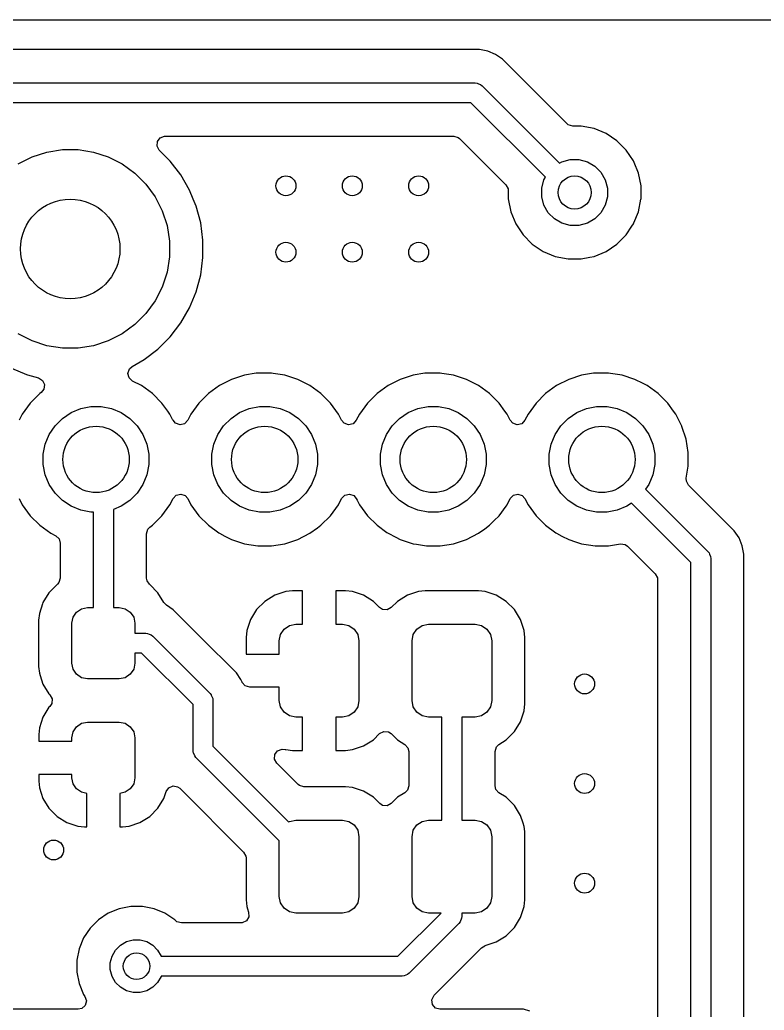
# Model space of a CAD drawing. Extents: x 103 to 241, y -131 to -73.
# Drawn here: x 217.99 to 229.21, y -87.91 to -73 of the extents above; entities that cross this region are included whole.
import ezdxf

# ---------------------------------------------------------------- set-up
doc = ezdxf.new("R2010")
doc.units = 0
doc.layers.add('BLACK', color=7, linetype='CONTINUOUS')

msp = doc.modelspace()

# ---------------------------------------------------------------- linework, layer by layer
at = {"layer": 'BLACK', "linetype": 'CONTINUOUS'}
for p, q in [((107.1245, -73.0005), (241.1255, -73.0005)), ((224.914069, -73.4495), (215.935931, -73.4495)), ((224.914071, -73.4495), (224.914069, -73.4495)), ((225.039738, -73.474497), (224.914071, -73.4495)), ((225.039744, -73.474499), (225.039738, -73.474497)), ((225.158127, -73.523535), (225.039744, -73.474499)), ((225.264669, -73.594723), (225.158127, -73.523535)), ((225.264673, -73.594726), (225.264669, -73.594723)), ((225.264674, -73.594727), (225.264673, -73.594726)), ((226.233127, -74.563181), (225.264674, -73.594727)), ((216, -73.95), (224.85, -73.95)), ((224.85, -73.95), (224.879264, -73.952882)), ((224.879264, -73.952882), (224.901661, -73.962159)), ((224.901661, -73.962159), (224.933335, -73.975279)), ((224.933335, -73.975279), (224.956066, -73.993934)), ((224.956066, -73.993934), (226.121592, -75.15946)), ((224.787868, -74.25), (216.062132, -74.25)), ((225.90946, -75.371592), (224.787868, -74.25)), ((226.253769, -74.579815), (226.233127, -74.563181)), ((226.320808, -74.5995), (226.253769, -74.579815)), ((226.448541, -74.5995), (226.320808, -74.5995)), ((226.448543, -74.5995), (226.448541, -74.5995)), ((226.641829, -74.637947), (226.448543, -74.5995)), ((226.641839, -74.63795), (226.641829, -74.637947)), ((226.823907, -74.713364), (226.641839, -74.63795)), ((220.05783, -74.900858), (220.062814, -74.831166)), ((220.062814, -74.831166), (220.104686, -74.775233)), ((220.104686, -74.775233), (220.17015, -74.750816)), ((220.17015, -74.750816), (220.178996, -74.7505)), ((220.178996, -74.7505), (224.529192, -74.7505)), ((224.529192, -74.7505), (224.596231, -74.770185)), ((224.596231, -74.770185), (224.616873, -74.786819)), ((224.616873, -74.786819), (225.313181, -75.483127)), ((226.82392, -74.713371), (226.823907, -74.713364)), ((226.987781, -74.82286), (226.82392, -74.713371)), ((226.987785, -74.822863), (226.987781, -74.82286)), ((227.127136, -74.962214), (226.987785, -74.822863)), ((218.175975, -75.064181), (218.399832, -74.991445)), ((218.399832, -74.991445), (218.632311, -74.954624)), ((218.632311, -74.954624), (218.867689, -74.954624)), ((218.867689, -74.954624), (219.100168, -74.991445)), ((219.100168, -74.991445), (219.324025, -75.064181)), ((220.091315, -74.962181), (220.05783, -74.900858)), ((220.257274, -75.12814), (220.091315, -74.962181)), ((227.127139, -74.962218), (227.127136, -74.962214)), ((227.236628, -75.126079), (227.127139, -74.962218)), ((217.966252, -75.17104), (218.175975, -75.064181)), ((219.324025, -75.064181), (219.533748, -75.17104)), ((220.257281, -75.128148), (220.257274, -75.12814)), ((220.416924, -75.336196), (220.257281, -75.128148)), ((226.121592, -75.15946), (226.158658, -75.13806)), ((226.158658, -75.13806), (226.284737, -75.104278)), ((226.284737, -75.104278), (226.415263, -75.104278)), ((226.415263, -75.104278), (226.541342, -75.13806)), ((226.541342, -75.13806), (226.654381, -75.203323)), ((227.236635, -75.126092), (227.236628, -75.126079)), ((227.245934, -75.148543), (227.236635, -75.126092)), ((227.312051, -75.308165), (227.245934, -75.148543)), ((219.533748, -75.17104), (219.724172, -75.309391)), ((226.654381, -75.203323), (226.746677, -75.295619)), ((226.746677, -75.295619), (226.81194, -75.408658)), ((219.724172, -75.309391), (219.890609, -75.475828)), ((220.548041, -75.563299), (220.416924, -75.336196)), ((225.854278, -75.534737), (225.88806, -75.408658)), ((225.88806, -75.408658), (225.90946, -75.371592)), ((226.81194, -75.408658), (226.845722, -75.534737)), ((227.312051, -75.308169), (227.312051, -75.308165)), ((227.312052, -75.30817), (227.312051, -75.308169)), ((227.3505, -75.501456), (227.312052, -75.30817)), ((219.890609, -75.475828), (220.02896, -75.666252)), ((220.548046, -75.563309), (220.548041, -75.563299)), ((220.604458, -75.6995), (220.548046, -75.563309)), ((225.313181, -75.483127), (225.346666, -75.54445)), ((225.346666, -75.54445), (225.3495, -75.570808)), ((225.3495, -75.570808), (225.3495, -75.698541)), ((225.854278, -75.665263), (225.854278, -75.534737)), ((226.845722, -75.534737), (226.845722, -75.665263)), ((227.3505, -75.698543), (227.3505, -75.501456)), ((220.02896, -75.666252), (220.135819, -75.875975)), ((220.648398, -75.805581), (220.604458, -75.6995)), ((225.3495, -75.698543), (225.349499, -75.698543)), ((225.349499, -75.698543), (225.387947, -75.891829)), ((225.3495, -75.698541), (225.3495, -75.698543)), ((225.88806, -75.791342), (225.854278, -75.665263)), ((226.845722, -75.665263), (226.81194, -75.791342)), ((227.312051, -75.891835), (227.349547, -75.703334)), ((227.349547, -75.703334), (227.3505, -75.698543)), ((220.135819, -75.875975), (220.208555, -76.099832)), ((220.71627, -76.058884), (220.648398, -75.805581)), ((225.387947, -75.891829), (225.38795, -75.891839)), ((225.38795, -75.891839), (225.463364, -76.073907)), ((225.953323, -75.904381), (225.88806, -75.791342)), ((226.81194, -75.791342), (226.746677, -75.904381)), ((227.242959, -76.058642), (227.312049, -75.891839)), ((227.312049, -75.891839), (227.312051, -75.891835)), ((226.045619, -75.996677), (225.953323, -75.904381)), ((226.158658, -76.06194), (226.045619, -75.996677)), ((226.654381, -75.996677), (226.541342, -76.06194)), ((226.746677, -75.904381), (226.654381, -75.996677)), ((220.208555, -76.099832), (220.245376, -76.332311)), ((220.7505, -76.31888), (220.71627, -76.058884)), ((225.463364, -76.073907), (225.463371, -76.07392)), ((225.463371, -76.07392), (225.57286, -76.237781)), ((226.284737, -76.095722), (226.158658, -76.06194)), ((226.415263, -76.095722), (226.284737, -76.095722)), ((226.541342, -76.06194), (226.415263, -76.095722)), ((227.127139, -76.237782), (227.212809, -76.109568)), ((227.212809, -76.109568), (227.236632, -76.073914)), ((227.236632, -76.073914), (227.236636, -76.073905)), ((227.236636, -76.073905), (227.242959, -76.058642)), ((220.245376, -76.332311), (220.245376, -76.567689)), ((220.7505, -76.58112), (220.7505, -76.31888)), ((225.57286, -76.237781), (225.572863, -76.237785)), ((225.572863, -76.237785), (225.712214, -76.377136)), ((226.987782, -76.377139), (227.127139, -76.237782)), ((225.712214, -76.377136), (225.712218, -76.377139)), ((225.712218, -76.377139), (225.876079, -76.486628)), ((225.876079, -76.486628), (225.876092, -76.486635)), ((225.876092, -76.486635), (226.05816, -76.562049)), ((226.641835, -76.562051), (226.823914, -76.486632)), ((226.823914, -76.486632), (226.987782, -76.377139)), ((220.245376, -76.567689), (220.208555, -76.800168)), ((220.71627, -76.841116), (220.7505, -76.58112)), ((226.05816, -76.562049), (226.058165, -76.562051)), ((226.058165, -76.562051), (226.058169, -76.562051)), ((226.058169, -76.562051), (226.05817, -76.562052)), ((226.05817, -76.562052), (226.251456, -76.6005)), ((226.251456, -76.6005), (226.251459, -76.6005)), ((226.251459, -76.6005), (226.448543, -76.6005)), ((226.448543, -76.6005), (226.578582, -76.574632)), ((226.578582, -76.574632), (226.641835, -76.562051)), ((220.208555, -76.800168), (220.135819, -77.024025)), ((220.648398, -77.094419), (220.71627, -76.841116)), ((220.135819, -77.024025), (220.02896, -77.233748)), ((220.548043, -77.336697), (220.648398, -77.094419)), ((220.02896, -77.233748), (219.890609, -77.424172)), ((220.416924, -77.563803), (220.548043, -77.336697)), ((219.890609, -77.424172), (219.724172, -77.590609)), ((219.724172, -77.590609), (219.533748, -77.72896)), ((220.257282, -77.771851), (220.416924, -77.563803)), ((218.175975, -77.835819), (217.966252, -77.72896)), ((218.399832, -77.908555), (218.175975, -77.835819)), ((219.324025, -77.835819), (219.100168, -77.908555)), ((219.533748, -77.72896), (219.324025, -77.835819)), ((220.07186, -77.957274), (220.257274, -77.77186)), ((220.257274, -77.77186), (220.257277, -77.771855)), ((220.257277, -77.771855), (220.257282, -77.771851)), ((218.632311, -77.945376), (218.399832, -77.908555)), ((218.867689, -77.945376), (218.632311, -77.945376)), ((219.100168, -77.908555), (218.867689, -77.945376)), ((219.863803, -78.116924), (220.071851, -77.957282)), ((220.071851, -77.957282), (220.071855, -77.957277)), ((220.071855, -77.957277), (220.07186, -77.957274)), ((219.682253, -78.22174), (219.863803, -78.116924)), ((217.863309, -78.248046), (218.093493, -78.343391)), ((219.62037, -78.323815), (219.642908, -78.25768)), ((219.642908, -78.25768), (219.682253, -78.22174)), ((218.093493, -78.343391), (218.105581, -78.348398)), ((218.105581, -78.348398), (218.272419, -78.393101)), ((218.272419, -78.393101), (218.332077, -78.429465)), ((218.332077, -78.429465), (218.362606, -78.492311)), ((219.637165, -78.391636), (219.62037, -78.323815)), ((219.687961, -78.43961), (219.637165, -78.391636)), ((221.180778, -78.414782), (220.998388, -78.507716)), ((221.375467, -78.351523), (221.180778, -78.414782)), ((221.553331, -78.323352), (221.375467, -78.351523)), ((221.57765, -78.319501), (221.553331, -78.323352)), ((221.782354, -78.319501), (221.57765, -78.319501)), ((221.809591, -78.323815), (221.782354, -78.319501)), ((221.984536, -78.351523), (221.809591, -78.323815)), ((222.179225, -78.414782), (221.984536, -78.351523)), ((222.300646, -78.47665), (222.179225, -78.414782)), ((223.720774, -78.414778), (223.538384, -78.507712)), ((223.915463, -78.351519), (223.720774, -78.414778)), ((224.093327, -78.323348), (223.915463, -78.351519)), ((224.117646, -78.319497), (224.093327, -78.323348)), ((224.32235, -78.319497), (224.117646, -78.319497)), ((224.349612, -78.323815), (224.32235, -78.319497)), ((224.524532, -78.351519), (224.349612, -78.323815)), ((224.719221, -78.414778), (224.524532, -78.351519)), ((224.840649, -78.47665), (224.719221, -78.414778)), ((226.260772, -78.414782), (226.078382, -78.507716)), ((226.455461, -78.351523), (226.260772, -78.414782)), ((226.633325, -78.323352), (226.455461, -78.351523)), ((226.657644, -78.319501), (226.633325, -78.323352)), ((226.862348, -78.319501), (226.657644, -78.319501)), ((226.889585, -78.323815), (226.862348, -78.319501)), ((227.06453, -78.351523), (226.889585, -78.323815)), ((227.259219, -78.414782), (227.06453, -78.351523)), ((227.38064, -78.47665), (227.259219, -78.414782)), ((218.354312, -78.561687), (218.313212, -78.61319)), ((218.362606, -78.492311), (218.354312, -78.561687)), ((219.821613, -78.50771), (219.687961, -78.43961)), ((219.821615, -78.507711), (219.821613, -78.50771)), ((219.987218, -78.628027), (219.821615, -78.507711)), ((220.998388, -78.507716), (220.832788, -78.628029)), ((222.361612, -78.507714), (222.300646, -78.47665)), ((222.361614, -78.507715), (222.361612, -78.507714)), ((222.361615, -78.507716), (222.361614, -78.507715)), ((222.527215, -78.628029), (222.361615, -78.507716)), ((223.538384, -78.507712), (223.372784, -78.628025)), ((224.901608, -78.50771), (224.840649, -78.47665)), ((224.90161, -78.507711), (224.901608, -78.50771)), ((224.901611, -78.507712), (224.90161, -78.507711)), ((225.067211, -78.628025), (224.901611, -78.507712)), ((226.078382, -78.507716), (225.912782, -78.628029)), ((227.441606, -78.507714), (227.38064, -78.47665)), ((227.441608, -78.507715), (227.441606, -78.507714)), ((227.441609, -78.507716), (227.441608, -78.507715)), ((227.607209, -78.628029), (227.441609, -78.507716)), ((218.292787, -78.628031), (218.148033, -78.772785)), ((218.292794, -78.628025), (218.292787, -78.628031)), ((218.313212, -78.61319), (218.292794, -78.628025)), ((220.131976, -78.772785), (219.987218, -78.628027)), ((220.832788, -78.628029), (220.68803, -78.772787)), ((222.671973, -78.772787), (222.527215, -78.628029)), ((223.372784, -78.628025), (223.228026, -78.772783)), ((225.211969, -78.772783), (225.067211, -78.628025)), ((225.912782, -78.628029), (225.768024, -78.772787)), ((227.751967, -78.772787), (227.607209, -78.628029)), ((218.148033, -78.772785), (218.027718, -78.938387)), ((218.762888, -78.914462), (218.907777, -78.854447)), ((218.907777, -78.854447), (219.061591, -78.823851)), ((219.061591, -78.823851), (219.218419, -78.823851)), ((219.218419, -78.823851), (219.372233, -78.854447)), ((219.372233, -78.854447), (219.517122, -78.914462)), ((220.219555, -78.89333), (220.131976, -78.772785)), ((220.68803, -78.772787), (220.567717, -78.938387)), ((221.302885, -78.914464), (221.447774, -78.854449)), ((221.447774, -78.854449), (221.601588, -78.823853)), ((221.601588, -78.823853), (221.758416, -78.823853)), ((221.758416, -78.823853), (221.91223, -78.854449)), ((221.91223, -78.854449), (222.057119, -78.914464)), ((222.792288, -78.938389), (222.671973, -78.772787)), ((223.228026, -78.772783), (223.107711, -78.938385)), ((223.842881, -78.91446), (223.98777, -78.854445)), ((223.98777, -78.854445), (224.141584, -78.823849)), ((224.141584, -78.823849), (224.298412, -78.823849)), ((224.298412, -78.823849), (224.452226, -78.854445)), ((224.452226, -78.854445), (224.597115, -78.91446)), ((225.299556, -78.893339), (225.211969, -78.772783)), ((225.768024, -78.772787), (225.647711, -78.938387)), ((226.382879, -78.914464), (226.527768, -78.854449)), ((226.527768, -78.854449), (226.681582, -78.823853)), ((226.681582, -78.823853), (226.83841, -78.823853)), ((226.83841, -78.823853), (226.992224, -78.854449)), ((226.992224, -78.854449), (227.137113, -78.914464)), ((227.839551, -78.893339), (227.751967, -78.772787)), ((218.027718, -78.938387), (217.980486, -79.031083)), ((218.521597, -79.112484), (218.63249, -79.001591)), ((218.63249, -79.001591), (218.762888, -78.914462)), ((219.517122, -78.914462), (219.64752, -79.001591)), ((219.64752, -79.001591), (219.758413, -79.112484)), ((220.252292, -78.938389), (220.219555, -78.89333)), ((220.292569, -79.017437), (220.252292, -78.938389)), ((220.299519, -79.031077), (220.292569, -79.017437)), ((220.338558, -79.07613), (220.299519, -79.031077)), ((220.520489, -79.031077), (220.472514, -79.081873)), ((220.567717, -78.938387), (220.520489, -79.031077)), ((221.061594, -79.112486), (221.172487, -79.001593)), ((221.172487, -79.001593), (221.302885, -78.914464)), ((222.057119, -78.914464), (222.187517, -79.001593)), ((222.187517, -79.001593), (222.29841, -79.112486)), ((222.839513, -79.031074), (222.792288, -78.938389)), ((222.878552, -79.076128), (222.839513, -79.031074)), ((223.060482, -79.031076), (223.012507, -79.081871)), ((223.107711, -78.938385), (223.060482, -79.031076)), ((223.60159, -79.112482), (223.712483, -79.001589)), ((223.712483, -79.001589), (223.842881, -78.91446)), ((224.597115, -78.91446), (224.727513, -79.001589)), ((224.727513, -79.001589), (224.838406, -79.112482)), ((225.332285, -78.938387), (225.299556, -78.893339)), ((225.372563, -79.017437), (225.332285, -78.938387)), ((225.379513, -79.031077), (225.372563, -79.017437)), ((225.418552, -79.07613), (225.379513, -79.031077)), ((225.600483, -79.031077), (225.552508, -79.081873)), ((225.647711, -78.938387), (225.600483, -79.031077)), ((226.141588, -79.112486), (226.252481, -79.001593)), ((226.252481, -79.001593), (226.382879, -78.914464)), ((227.137113, -78.914464), (227.267511, -79.001593)), ((227.267511, -79.001593), (227.378404, -79.112486)), ((227.872283, -78.938391), (227.839551, -78.893339)), ((227.919513, -79.031085), (227.872283, -78.938391)), ((227.965214, -79.120777), (227.919513, -79.031085)), ((218.434468, -79.242882), (218.521597, -79.112484)), ((219.758413, -79.112484), (219.845542, -79.242882)), ((220.404693, -79.098668), (220.338558, -79.07613)), ((220.472514, -79.081873), (220.404693, -79.098668)), ((220.974465, -79.242884), (221.061594, -79.112486)), ((222.29841, -79.112486), (222.385539, -79.242884)), ((222.944686, -79.098666), (222.878552, -79.076128)), ((223.012507, -79.081871), (222.944686, -79.098666)), ((223.514461, -79.24288), (223.60159, -79.112482)), ((224.838406, -79.112482), (224.925535, -79.24288)), ((225.484687, -79.098668), (225.418552, -79.07613)), ((225.552508, -79.081873), (225.484687, -79.098668)), ((226.054459, -79.242884), (226.141588, -79.112486)), ((227.378404, -79.112486), (227.465533, -79.242884)), ((227.965214, -79.120779), (227.965214, -79.120777)), ((227.965216, -79.120782), (227.965214, -79.120779)), ((227.96558, -79.121903), (227.965216, -79.120782)), ((228.028473, -79.315466), (227.96558, -79.121903)), ((218.374453, -79.387771), (218.434468, -79.242882)), ((219.845542, -79.242882), (219.905557, -79.387771)), ((220.91445, -79.387773), (220.974465, -79.242884)), ((222.385539, -79.242884), (222.445554, -79.387773)), ((223.454446, -79.387769), (223.514461, -79.24288)), ((224.925535, -79.24288), (224.98555, -79.387769)), ((225.994444, -79.387773), (226.054459, -79.242884)), ((227.465533, -79.242884), (227.525548, -79.387773)), ((228.060496, -79.517649), (228.028473, -79.315466)), ((218.343857, -79.541585), (218.374453, -79.387771)), ((219.905557, -79.387771), (219.936153, -79.541585)), ((220.883854, -79.541587), (220.91445, -79.387773)), ((222.445554, -79.387773), (222.47615, -79.541587)), ((223.42385, -79.541583), (223.454446, -79.387769)), ((224.98555, -79.387769), (225.016146, -79.541583)), ((225.963848, -79.541587), (225.994444, -79.387773)), ((227.525548, -79.387773), (227.556144, -79.541587)), ((218.343857, -79.698413), (218.343857, -79.541585)), ((219.936153, -79.541585), (219.936153, -79.698413)), ((220.883854, -79.698415), (220.883854, -79.541587)), ((222.47615, -79.541587), (222.47615, -79.698415)), ((223.42385, -79.698411), (223.42385, -79.541583)), ((225.016146, -79.541583), (225.016146, -79.698411)), ((225.963848, -79.698415), (225.963848, -79.541587)), ((227.556144, -79.541587), (227.556144, -79.698415)), ((228.060496, -79.722352), (228.060496, -79.517649)), ((218.374453, -79.852227), (218.343857, -79.698413)), ((219.936153, -79.698413), (219.905557, -79.852227)), ((220.91445, -79.852229), (220.883854, -79.698415)), ((222.47615, -79.698415), (222.445554, -79.852229)), ((223.454446, -79.852225), (223.42385, -79.698411)), ((225.016146, -79.698411), (224.98555, -79.852225)), ((225.994444, -79.852229), (225.963848, -79.698415)), ((227.556144, -79.698415), (227.525548, -79.852229)), ((228.032341, -79.900113), (228.060496, -79.722352)), ((218.434468, -79.997116), (218.374453, -79.852227)), ((219.905557, -79.852227), (219.845542, -79.997116)), ((220.974465, -79.997118), (220.91445, -79.852229)), ((222.445554, -79.852229), (222.385539, -79.997118)), ((223.514461, -79.997114), (223.454446, -79.852225)), ((224.98555, -79.852225), (224.925535, -79.997114)), ((226.054459, -79.997118), (225.994444, -79.852229)), ((227.525548, -79.852229), (227.465533, -79.997118)), ((228.033648, -79.945869), (228.032341, -79.900113)), ((218.521597, -80.127514), (218.434468, -79.997116)), ((219.845542, -79.997116), (219.758413, -80.127514)), ((221.061594, -80.127516), (220.974465, -79.997118)), ((222.385539, -79.997118), (222.29841, -80.127516)), ((223.60159, -80.127512), (223.514461, -79.997114)), ((224.925535, -79.997114), (224.838406, -80.127512)), ((226.141588, -80.127516), (226.054459, -79.997118)), ((227.465533, -79.997118), (227.418954, -80.066827)), ((227.418954, -80.066827), (228.356066, -81.003939)), ((228.067133, -80.007192), (228.033648, -79.945869)), ((228.755272, -80.69533), (228.067133, -80.007192)), ((217.980488, -80.208916), (218.027717, -80.301608)), ((218.63249, -80.238407), (218.521597, -80.127514)), ((219.758413, -80.127514), (219.64752, -80.238407)), ((220.252292, -80.301609), (220.299519, -80.20892)), ((220.299519, -80.20892), (220.34749, -80.158127)), ((220.34749, -80.158127), (220.415311, -80.141331)), ((220.415311, -80.141331), (220.481446, -80.163868)), ((220.481446, -80.163868), (220.520486, -80.208922)), ((220.520486, -80.208922), (220.567713, -80.301609)), ((221.172487, -80.238409), (221.061594, -80.127516)), ((222.29841, -80.127516), (222.187517, -80.238409)), ((222.792289, -80.301611), (222.839517, -80.20892)), ((222.839517, -80.20892), (222.88749, -80.158126)), ((222.88749, -80.158126), (222.955311, -80.141331)), ((222.955311, -80.141331), (223.021446, -80.163868)), ((223.021446, -80.163868), (223.060484, -80.20892)), ((223.060484, -80.20892), (223.072474, -80.23245)), ((223.712483, -80.238405), (223.60159, -80.127512)), ((224.838406, -80.127512), (224.727513, -80.238405)), ((225.332285, -80.301607), (225.379512, -80.208918)), ((225.379512, -80.208918), (225.427483, -80.158125)), ((225.427483, -80.158125), (225.495304, -80.141329)), ((225.495304, -80.141329), (225.561439, -80.163866)), ((225.561439, -80.163866), (225.600479, -80.20892)), ((225.600479, -80.20892), (225.647707, -80.301609)), ((226.252481, -80.238409), (226.141588, -80.127516)), ((218.027717, -80.301608), (218.02772, -80.301612)), ((218.02772, -80.301612), (218.148033, -80.467212)), ((218.762888, -80.325536), (218.63249, -80.238407)), ((218.907777, -80.385551), (218.762888, -80.325536)), ((219.517122, -80.325536), (219.4, -80.374049)), ((219.4, -80.374049), (219.4, -81.849999)), ((219.64752, -80.238407), (219.517122, -80.325536)), ((220.131976, -80.467212), (220.252287, -80.301616)), ((220.252287, -80.301616), (220.252292, -80.301609)), ((220.567713, -80.301609), (220.567714, -80.301611)), ((220.567714, -80.301611), (220.68803, -80.467214)), ((221.302885, -80.325538), (221.172487, -80.238409)), ((221.447774, -80.385553), (221.302885, -80.325538)), ((222.057119, -80.325538), (221.91223, -80.385553)), ((222.187517, -80.238409), (222.057119, -80.325538)), ((222.671973, -80.467214), (222.792286, -80.301615)), ((222.792286, -80.301615), (222.792287, -80.301614)), ((222.792287, -80.301614), (222.792289, -80.301611)), ((223.072474, -80.23245), (223.107713, -80.301611)), ((223.107713, -80.301611), (223.228026, -80.46721)), ((223.842881, -80.325534), (223.712483, -80.238405)), ((223.98777, -80.385549), (223.842881, -80.325534)), ((224.597115, -80.325534), (224.452226, -80.385549)), ((224.727513, -80.238405), (224.597115, -80.325534)), ((225.211969, -80.46721), (225.318066, -80.321178)), ((225.318066, -80.321178), (225.332285, -80.301607)), ((225.647707, -80.301609), (225.647708, -80.301611)), ((225.647708, -80.301611), (225.768024, -80.467214)), ((226.382879, -80.325538), (226.252481, -80.238409)), ((226.527768, -80.385553), (226.382879, -80.325538)), ((227.137113, -80.325538), (226.992224, -80.385553)), ((227.206822, -80.278959), (227.137113, -80.325538)), ((228.1, -81.172137), (227.206822, -80.278959)), ((218.148033, -80.467212), (218.148038, -80.467217)), ((218.148038, -80.467217), (218.148039, -80.467218)), ((218.148039, -80.467218), (218.292786, -80.611965)), ((219.061591, -80.416147), (218.907777, -80.385551)), ((219.1, -80.416147), (219.061591, -80.416147)), ((219.1, -81.849999), (219.1, -80.416147)), ((219.987224, -80.611965), (220.131971, -80.467218)), ((220.131971, -80.467218), (220.131973, -80.467214)), ((220.131973, -80.467214), (220.131976, -80.467212)), ((220.68803, -80.467214), (220.832788, -80.611972)), ((221.601588, -80.416149), (221.447774, -80.385553)), ((221.758416, -80.416149), (221.601588, -80.416149)), ((221.91223, -80.385553), (221.758416, -80.416149)), ((222.527221, -80.611967), (222.671968, -80.46722)), ((222.671968, -80.46722), (222.671972, -80.467215)), ((222.671972, -80.467215), (222.671973, -80.467214)), ((223.228026, -80.46721), (223.372784, -80.611968)), ((224.141584, -80.416145), (223.98777, -80.385549)), ((224.298412, -80.416145), (224.141584, -80.416145)), ((224.452226, -80.385549), (224.298412, -80.416145)), ((225.137487, -80.541693), (225.211964, -80.467216)), ((225.211964, -80.467216), (225.211968, -80.467211)), ((225.211968, -80.467211), (225.211969, -80.46721)), ((225.768024, -80.467214), (225.912782, -80.611972)), ((226.681582, -80.416149), (226.527768, -80.385553)), ((226.83841, -80.416149), (226.681582, -80.416149)), ((226.992224, -80.385553), (226.83841, -80.416149)), ((218.292786, -80.611965), (218.458395, -80.732286)), ((219.9005, -80.738154), (219.920185, -80.671115)), ((219.920185, -80.671115), (219.951614, -80.637836)), ((219.951614, -80.637836), (219.987224, -80.611965)), ((220.832788, -80.611972), (220.987751, -80.724557)), ((222.361612, -80.732288), (222.47623, -80.649014)), ((222.47623, -80.649014), (222.527215, -80.611972)), ((222.527215, -80.611972), (222.527217, -80.611969)), ((222.527217, -80.611969), (222.527221, -80.611967)), ((223.372784, -80.611968), (223.518389, -80.717754)), ((224.901608, -80.732284), (224.994588, -80.664729)), ((224.994588, -80.664729), (225.067211, -80.611968)), ((225.067211, -80.611968), (225.067218, -80.611962)), ((225.067218, -80.611962), (225.137487, -80.541693)), ((225.912782, -80.611972), (226.067745, -80.724557)), ((218.458395, -80.732286), (218.531794, -80.769684)), ((218.531794, -80.769684), (218.58259, -80.817658)), ((218.58259, -80.817658), (218.5995, -80.880169)), ((219.9005, -81.406791), (219.9005, -80.738154)), ((220.987751, -80.724557), (220.998392, -80.732288)), ((220.998392, -80.732288), (221.078459, -80.773084)), ((221.078459, -80.773084), (221.180778, -80.825219)), ((222.179221, -80.825221), (222.361612, -80.732288)), ((223.518389, -80.717754), (223.538388, -80.732284)), ((223.538388, -80.732284), (223.654605, -80.7915)), ((223.654605, -80.7915), (223.720774, -80.825215)), ((224.719217, -80.825217), (224.901608, -80.732284)), ((226.067745, -80.724557), (226.078386, -80.732288)), ((226.078386, -80.732288), (226.158453, -80.773084)), ((226.158453, -80.773084), (226.260772, -80.825219)), ((228.755273, -80.695331), (228.755272, -80.69533)), ((228.755275, -80.695334), (228.755273, -80.695331)), ((228.755277, -80.695336), (228.755275, -80.695334)), ((228.826465, -80.801878), (228.755277, -80.695336)), ((228.875501, -80.920261), (228.826465, -80.801878)), ((218.5995, -80.880169), (218.5995, -81.406791)), ((221.180778, -80.825219), (221.18078, -80.825219)), ((221.18078, -80.825219), (221.180783, -80.825221)), ((221.180783, -80.825221), (221.285139, -80.859128)), ((221.285139, -80.859128), (221.375467, -80.888478)), ((221.375467, -80.888478), (221.476559, -80.904489)), ((221.476559, -80.904489), (221.57765, -80.920501)), ((221.57765, -80.920501), (221.577651, -80.920501)), ((221.577651, -80.920501), (221.782353, -80.920501)), ((221.782353, -80.920501), (221.782354, -80.920501)), ((221.782354, -80.920501), (221.984536, -80.888478)), ((221.984536, -80.888478), (222.179221, -80.825221)), ((223.720774, -80.825215), (223.720776, -80.825215)), ((223.720776, -80.825215), (223.720779, -80.825217)), ((223.720779, -80.825217), (223.825135, -80.859124)), ((223.825135, -80.859124), (223.915463, -80.888474)), ((223.915463, -80.888474), (223.966819, -80.896608)), ((223.966819, -80.896608), (224.117646, -80.920497)), ((224.117646, -80.920497), (224.117647, -80.920497)), ((224.117647, -80.920497), (224.322349, -80.920497)), ((224.322349, -80.920497), (224.32235, -80.920497)), ((224.32235, -80.920497), (224.524532, -80.888474)), ((224.524532, -80.888474), (224.719217, -80.825217)), ((226.260772, -80.825219), (226.260774, -80.825219)), ((226.260774, -80.825219), (226.260777, -80.825221)), ((226.260777, -80.825221), (226.365133, -80.859128)), ((226.365133, -80.859128), (226.455461, -80.888478)), ((226.455461, -80.888478), (226.556553, -80.904489)), ((226.556553, -80.904489), (226.657644, -80.920501)), ((226.657644, -80.920501), (226.657645, -80.920501)), ((226.657645, -80.920501), (226.862347, -80.920501)), ((226.862347, -80.920501), (226.862348, -80.920501)), ((226.862348, -80.920501), (227.040108, -80.892346)), ((227.040108, -80.892346), (227.109401, -80.9013)), ((227.109401, -80.9013), (227.147187, -80.927138)), ((227.147187, -80.927138), (227.563181, -81.343132)), ((228.875501, -80.920265), (228.875501, -80.920261)), ((228.875502, -80.920266), (228.875501, -80.920265)), ((228.9005, -81.045933), (228.875502, -80.920266)), ((228.356066, -81.003939), (228.374721, -81.02667)), ((228.374721, -81.02667), (228.3827, -81.045933)), ((228.3827, -81.045933), (228.397118, -81.080741)), ((228.397118, -81.080741), (228.4, -81.110005)), ((228.4, -81.110005), (228.4, -96)), ((228.9005, -96.064071), (228.9005, -81.045933)), ((228.1, -95.937868), (228.1, -81.172137)), ((218.5995, -81.406791), (218.579815, -81.47383)), ((219.907214, -81.44704), (219.9005, -81.406791)), ((227.563181, -81.343132), (227.596666, -81.404455)), ((227.596666, -81.404455), (227.5995, -81.430813)), ((218.551652, -81.504656), (218.429659, -81.62665)), ((218.552407, -81.50406), (218.551652, -81.504656)), ((218.553941, -81.502367), (218.552407, -81.50406)), ((218.556757, -81.499552), (218.553941, -81.502367)), ((218.579815, -81.47383), (218.556619, -81.499414)), ((218.556619, -81.499414), (218.556757, -81.499552)), ((219.94392, -81.498874), (219.907214, -81.44704)), ((219.943243, -81.499552), (219.94392, -81.498874)), ((219.947209, -81.503518), (219.943243, -81.499552)), ((219.947593, -81.50406), (219.947209, -81.503518)), ((219.948347, -81.504656), (219.947593, -81.50406)), ((219.948349, -81.504658), (219.948347, -81.504656)), ((219.94835, -81.504659), (219.948349, -81.504658)), ((220.07034, -81.626649), (219.94835, -81.504659)), ((227.5995, -81.430813), (227.5995, -93.625812)), ((218.429659, -81.62665), (218.339093, -81.77348)), ((220.160908, -81.773483), (220.07034, -81.626649)), ((221.830875, -81.665643), (221.681654, -81.757684)), ((221.83088, -81.665641), (221.830875, -81.665643)), ((221.997302, -81.610494), (221.83088, -81.665641)), ((222.100012, -81.600001), (221.997302, -81.610494)), ((222.100027, -81.6), (222.100012, -81.600001)), ((222.25, -81.6), (222.100027, -81.6)), ((222.25, -82.1), (222.25, -81.6)), ((222.899986, -81.6), (222.75, -81.6)), ((222.75, -81.6), (222.75, -82.1)), ((223.00269, -81.610493), (222.899986, -81.6)), ((223.002697, -81.610494), (223.00269, -81.610493)), ((223.169119, -81.665641), (223.002697, -81.610494)), ((223.169124, -81.665643), (223.169119, -81.665641)), ((223.318345, -81.757684), (223.169124, -81.665643)), ((223.830663, -81.665187), (223.681345, -81.757287)), ((223.830668, -81.665185), (223.830663, -81.665187)), ((223.9972, -81.610001), (223.830668, -81.665185)), ((223.997203, -81.61), (223.9972, -81.610001)), ((224.09998, -81.599501), (223.997203, -81.61)), ((224.099998, -81.5995), (224.09998, -81.599501)), ((224.90001, -81.5995), (224.099998, -81.5995)), ((225.002795, -81.61), (224.90001, -81.5995)), ((225.002797, -81.610001), (225.002795, -81.61)), ((225.169334, -81.665186), (225.002797, -81.610001)), ((225.318656, -81.757288), (225.169334, -81.665186)), ((218.332428, -81.793594), (218.284826, -81.937246)), ((218.339091, -81.773485), (218.332428, -81.793594)), ((218.339093, -81.77348), (218.339091, -81.773485)), ((218.921613, -81.868078), (219.0125, -81.849999)), ((219.0125, -81.849999), (219.1, -81.849999)), ((219.4, -81.849999), (219.4875, -81.849999)), ((219.4875, -81.849999), (219.578387, -81.868078)), ((220.160908, -81.773486), (220.160908, -81.773483)), ((220.161783, -81.774903), (220.160908, -81.773486)), ((220.198432, -81.812908), (220.161783, -81.774903)), ((220.302166, -81.88222), (220.198432, -81.812908)), ((221.681654, -81.757684), (221.557684, -81.881654)), ((223.411965, -81.851304), (223.318345, -81.757684)), ((223.456312, -81.879805), (223.411965, -81.851304)), ((223.587327, -81.851305), (223.526003, -81.884789)), ((223.681345, -81.757287), (223.587327, -81.851305)), ((225.442712, -81.881344), (225.318656, -81.757288)), ((218.284825, -81.937247), (218.2745, -82.038314)), ((218.284826, -81.937247), (218.284825, -81.937247)), ((218.284826, -81.937246), (218.284826, -81.937247)), ((218.775, -82.087499), (218.793079, -81.996612)), ((218.793079, -81.996612), (218.844562, -81.919561)), ((218.844562, -81.919561), (218.921613, -81.868078)), ((219.578387, -81.868078), (219.655438, -81.919561)), ((219.655438, -81.919561), (219.706921, -81.996612)), ((219.706921, -81.996612), (219.725, -82.087499)), ((220.302173, -81.882226), (220.302166, -81.88222)), ((220.71996, -82.300013), (220.302173, -81.882226)), ((221.557684, -81.881654), (221.465643, -82.030875)), ((223.526003, -81.884789), (223.456312, -81.879805)), ((225.534814, -82.030666), (225.442712, -81.881344)), ((218.2745, -82.038314), (218.2745, -82.736668)), ((218.775, -82.687499), (218.775, -82.087499)), ((219.725, -82.087499), (219.725, -82.237499)), ((221.465641, -82.03088), (221.410494, -82.197302)), ((221.465643, -82.030875), (221.465641, -82.03088)), ((221.973223, -82.173223), (222.054329, -82.11903)), ((222.054329, -82.11903), (222.15, -82.1)), ((222.15, -82.1), (222.25, -82.1)), ((222.75, -82.1), (222.85, -82.1)), ((222.85, -82.1), (222.945671, -82.11903)), ((222.945671, -82.11903), (223.026777, -82.173223)), ((223.973223, -82.173223), (224.054329, -82.11903)), ((224.054329, -82.11903), (224.15, -82.1)), ((224.15, -82.1), (224.85, -82.1)), ((224.85, -82.1), (224.945671, -82.11903)), ((224.945671, -82.11903), (225.026777, -82.173223)), ((225.589999, -82.197203), (225.534814, -82.030666)), ((219.725, -82.237499), (219.887499, -82.237499)), ((219.887499, -82.237499), (219.916763, -82.240381)), ((219.916763, -82.240381), (219.93916, -82.249658)), ((219.93916, -82.249658), (219.970834, -82.262778)), ((219.970834, -82.262778), (219.993565, -82.281433)), ((219.993565, -82.281433), (220.856066, -83.143934)), ((221.255272, -82.835325), (220.71996, -82.300013)), ((221.410493, -82.197309), (221.4, -82.300013)), ((221.4, -82.300013), (221.4, -82.55)), ((221.410494, -82.197302), (221.410493, -82.197309)), ((221.9, -82.35), (221.91903, -82.254329)), ((221.91903, -82.254329), (221.973223, -82.173223)), ((223.026777, -82.173223), (223.08097, -82.254329)), ((223.08097, -82.254329), (223.1, -82.35)), ((223.9, -82.35), (223.91903, -82.254329)), ((223.91903, -82.254329), (223.973223, -82.173223)), ((225.026777, -82.173223), (225.08097, -82.254329)), ((225.08097, -82.254329), (225.1, -82.35)), ((225.600499, -82.299992), (225.589999, -82.197203)), ((225.6005, -83.300009), (225.600499, -82.299992)), ((221.9, -82.55), (221.9, -82.35)), ((223.1, -82.35), (223.1, -83.25)), ((223.9, -83.25), (223.9, -82.35)), ((225.1, -82.35), (225.1, -83.25)), ((219.825367, -82.537499), (219.725, -82.537499)), ((219.725, -82.537499), (219.725, -82.687499)), ((220.6, -83.312132), (219.825367, -82.537499)), ((221.4, -82.55), (221.9, -82.55)), ((218.2745, -82.736668), (218.274501, -82.736686)), ((218.274501, -82.736686), (218.284825, -82.837751)), ((218.793079, -82.778386), (218.775, -82.687499)), ((219.725, -82.687499), (219.706921, -82.778386)), ((218.284825, -82.837751), (218.296595, -82.873269)), ((218.296595, -82.873269), (218.339092, -83.001515)), ((218.844562, -82.855437), (218.793079, -82.778386)), ((218.921613, -82.90692), (218.844562, -82.855437)), ((219.0125, -82.924999), (218.921613, -82.90692)), ((219.578387, -82.90692), (219.4875, -82.924999)), ((219.655438, -82.855437), (219.578387, -82.90692)), ((219.706921, -82.778386), (219.655438, -82.855437)), ((221.255278, -82.835332), (221.255272, -82.835325)), ((221.319431, -82.931346), (221.255278, -82.835332)), ((218.339092, -83.001515), (218.429658, -83.148346)), ((219.4875, -82.924999), (219.0125, -82.924999)), ((221.326466, -82.941874), (221.319431, -82.931346)), ((221.326468, -82.94188), (221.326466, -82.941874)), ((221.326469, -82.941881), (221.326468, -82.94188)), ((221.339546, -82.973452), (221.326469, -82.941881)), ((221.341313, -82.977511), (221.339546, -82.973452)), ((221.387068, -83.030315), (221.341313, -82.977511)), ((221.454107, -83.05), (221.387068, -83.030315)), ((221.9, -83.05), (221.454107, -83.05)), ((221.9, -83.25), (221.9, -83.05)), ((218.429658, -83.148346), (218.429661, -83.14835)), ((218.429661, -83.14835), (218.443983, -83.162672)), ((218.443983, -83.162672), (218.477468, -83.223995)), ((220.856066, -83.143934), (220.874721, -83.166665)), ((220.874721, -83.166665), (220.875701, -83.169032)), ((220.875701, -83.169032), (220.897118, -83.220736)), ((218.430052, -83.351966), (218.339551, -83.498689)), ((218.443986, -83.338032), (218.430052, -83.351966)), ((218.472484, -83.293687), (218.443986, -83.338032)), ((218.477468, -83.223995), (218.472484, -83.293687)), ((220.6, -84.000003), (220.6, -83.312132)), ((220.897118, -83.220736), (220.9, -83.25)), ((220.9, -83.25), (220.9, -83.937871)), ((221.91903, -83.345671), (221.9, -83.25)), ((221.973223, -83.426777), (221.91903, -83.345671)), ((223.08097, -83.345671), (223.026777, -83.426777)), ((223.1, -83.25), (223.08097, -83.345671)), ((223.91903, -83.345671), (223.9, -83.25)), ((223.973223, -83.426777), (223.91903, -83.345671)), ((225.08097, -83.345671), (225.026777, -83.426777)), ((225.1, -83.25), (225.08097, -83.345671)), ((225.589999, -83.402797), (225.6005, -83.300009)), ((218.339546, -83.4987), (218.285319, -83.662348)), ((218.339551, -83.498689), (218.339546, -83.4987)), ((222.054329, -83.48097), (221.973223, -83.426777)), ((222.15, -83.5), (222.054329, -83.48097)), ((222.25, -83.5), (222.15, -83.5)), ((222.25, -83.999998), (222.25, -83.5)), ((222.85, -83.5), (222.75, -83.5)), ((222.75, -83.5), (222.75, -83.999999)), ((222.945671, -83.48097), (222.85, -83.5)), ((223.026777, -83.426777), (222.945671, -83.48097)), ((224.054329, -83.48097), (223.973223, -83.426777)), ((224.15, -83.5), (224.054329, -83.48097)), ((224.35, -83.5), (224.15, -83.5)), ((224.35, -85.050001), (224.35, -83.5)), ((224.85, -83.5), (224.65, -83.5)), ((224.65, -83.5), (224.65, -85.050001)), ((224.945671, -83.48097), (224.85, -83.5)), ((225.026777, -83.426777), (224.945671, -83.48097)), ((225.534814, -83.569334), (225.589999, -83.402797)), ((218.793079, -83.721614), (218.844562, -83.644563)), ((218.844562, -83.644563), (218.921613, -83.59308)), ((218.921613, -83.59308), (219.0125, -83.575001)), ((219.0125, -83.575001), (219.4875, -83.575001)), ((219.4875, -83.575001), (219.578387, -83.59308)), ((219.578387, -83.59308), (219.655438, -83.644563)), ((219.655438, -83.644563), (219.706921, -83.721614)), ((225.442712, -83.718656), (225.534814, -83.569334)), ((218.285319, -83.662348), (218.275, -83.763346)), ((218.275, -83.763346), (218.275, -83.862501)), ((218.775, -83.812501), (218.793079, -83.721614)), ((219.706921, -83.721614), (219.725, -83.812501)), ((223.318342, -83.842317), (223.411964, -83.748695)), ((223.411964, -83.748695), (223.473287, -83.71521)), ((223.473287, -83.71521), (223.542979, -83.720194)), ((223.542979, -83.720194), (223.587327, -83.748695)), ((223.587327, -83.748695), (223.681344, -83.842712)), ((225.318656, -83.842712), (225.442712, -83.718656)), ((218.275, -83.862501), (218.775, -83.862501)), ((218.775, -83.862501), (218.775, -83.812501)), ((219.725, -83.812501), (219.725, -84.412501)), ((220.9, -83.937871), (222.040439, -85.07831)), ((223.002697, -83.989505), (223.169119, -83.934358)), ((223.169119, -83.934358), (223.169124, -83.934356)), ((223.169124, -83.934356), (223.318342, -83.842317)), ((223.681344, -83.842712), (223.790597, -83.910099)), ((223.790597, -83.910099), (223.837321, -83.962047)), ((225.1505, -84.015638), (225.170185, -83.948599)), ((225.170185, -83.948599), (225.209401, -83.9101)), ((225.209401, -83.9101), (225.318656, -83.842712)), ((220.602882, -84.029267), (220.6, -84.000003)), ((220.606479, -84.03795), (220.602882, -84.029267)), ((220.625279, -84.083338), (220.606479, -84.03795)), ((220.643934, -84.106069), (220.625279, -84.083338)), ((221.828484, -84.130703), (221.833468, -84.061011)), ((221.833468, -84.061011), (221.87534, -84.005078)), ((221.87534, -84.005078), (221.940804, -83.980661)), ((221.940804, -83.980661), (221.988656, -83.98664)), ((221.988656, -83.98664), (221.9973, -83.989504)), ((221.9973, -83.989504), (221.997309, -83.989506)), ((221.997309, -83.989506), (222.100019, -83.999999)), ((222.100019, -83.999999), (222.249999, -83.999999)), ((222.249999, -83.999999), (222.25, -83.999998)), ((222.75, -83.999999), (222.899972, -83.999999)), ((222.899972, -83.999999), (222.899986, -83.999998)), ((222.899986, -83.999998), (223.002697, -83.989505)), ((223.837321, -83.962047), (223.8495, -84.015638)), ((223.8495, -84.015638), (223.8495, -84.534361)), ((225.1505, -84.534363), (225.1505, -84.015638)), ((221.899998, -85.362133), (220.643934, -84.106069)), ((221.861969, -84.192026), (221.828484, -84.130703)), ((222.183125, -84.513182), (221.861969, -84.192026)), ((218.775, -84.362501), (218.275001, -84.362501)), ((218.275001, -84.362501), (218.275001, -84.461655)), ((218.775, -84.412501), (218.775, -84.362501)), ((218.275001, -84.461655), (218.285319, -84.562653)), ((218.793079, -84.503388), (218.775, -84.412501)), ((218.844562, -84.580439), (218.793079, -84.503388)), ((219.706921, -84.503388), (219.655438, -84.580439)), ((219.725, -84.412501), (219.706921, -84.503388)), ((220.235526, -84.562324), (220.300041, -84.5355)), ((220.300041, -84.5355), (220.368817, -84.547814)), ((220.368817, -84.547814), (220.401141, -84.571091)), ((222.203767, -84.529816), (222.183125, -84.513182)), ((222.270806, -84.549501), (222.203767, -84.529816)), ((222.900007, -84.549501), (222.270806, -84.549501)), ((222.900014, -84.549501), (222.900007, -84.549501)), ((223.002793, -84.560001), (222.900014, -84.549501)), ((223.8495, -84.534361), (223.829815, -84.6014)), ((225.162678, -84.587953), (225.1505, -84.534363)), ((218.285319, -84.562653), (218.339546, -84.726301)), ((218.921613, -84.631922), (218.844562, -84.580439)), ((219, -84.647514), (218.921613, -84.631922)), ((219, -85.15), (219, -84.647514)), ((219.578387, -84.631922), (219.5, -84.647514)), ((219.5, -84.647514), (219.5, -85.15)), ((219.655438, -84.580439), (219.578387, -84.631922)), ((220.160454, -84.726299), (220.195754, -84.619769)), ((220.195754, -84.619769), (220.235526, -84.562324)), ((220.401141, -84.571091), (221.363179, -85.533128)), ((223.002795, -84.560002), (223.002793, -84.560001)), ((223.169332, -84.615187), (223.002795, -84.560002)), ((223.318654, -84.707289), (223.169332, -84.615187)), ((223.790597, -84.639899), (223.681345, -84.707286)), ((223.829815, -84.6014), (223.790597, -84.639899)), ((225.209403, -84.639901), (225.162678, -84.587953)), ((225.31865, -84.707286), (225.209403, -84.639901)), ((218.339546, -84.726301), (218.339551, -84.726312)), ((218.339551, -84.726312), (218.430052, -84.873035)), ((220.069947, -84.873035), (220.160448, -84.726312)), ((220.160448, -84.726312), (220.160454, -84.726299)), ((223.318655, -84.70729), (223.318654, -84.707289)), ((223.412317, -84.800952), (223.318655, -84.70729)), ((223.456664, -84.829453), (223.412317, -84.800952)), ((223.526356, -84.834437), (223.456664, -84.829453)), ((223.587679, -84.800952), (223.526356, -84.834437)), ((223.681341, -84.707289), (223.587679, -84.800952)), ((223.681345, -84.707286), (223.681341, -84.707289)), ((225.318654, -84.707289), (225.31865, -84.707286)), ((225.44271, -84.831345), (225.318654, -84.707289)), ((225.534812, -84.980667), (225.44271, -84.831345)), ((218.430052, -84.873035), (218.430055, -84.873039)), ((218.430055, -84.873039), (218.551961, -84.994945)), ((218.551961, -84.994945), (218.551965, -84.994948)), ((218.551965, -84.994948), (218.698688, -85.085449)), ((219.801311, -85.085449), (219.948034, -84.994948)), ((219.948034, -84.994948), (219.948038, -84.994945)), ((219.948038, -84.994945), (220.069944, -84.873039)), ((220.069944, -84.873039), (220.069947, -84.873035)), ((225.573872, -85.098543), (225.534812, -84.980667)), ((218.698688, -85.085449), (218.698699, -85.085454)), ((218.698699, -85.085454), (218.862347, -85.139681)), ((218.862347, -85.139681), (218.963352, -85.15)), ((219.536654, -85.149999), (219.637652, -85.139681)), ((219.637652, -85.139681), (219.8013, -85.085454)), ((219.8013, -85.085454), (219.801311, -85.085449)), ((222.040439, -85.07831), (222.054327, -85.069031)), ((222.054327, -85.069031), (222.149998, -85.050001)), ((222.149998, -85.050001), (222.849998, -85.050001)), ((222.849998, -85.050001), (222.945669, -85.069031)), ((222.945669, -85.069031), (223.026775, -85.123224)), ((223.026775, -85.123224), (223.080968, -85.20433)), ((223.919028, -85.20433), (223.973221, -85.123224)), ((223.973221, -85.123224), (224.054327, -85.069031)), ((224.054327, -85.069031), (224.149998, -85.050001)), ((224.149998, -85.050001), (224.35, -85.050001)), ((224.65, -85.050001), (224.849998, -85.050001)), ((224.849998, -85.050001), (224.945669, -85.069031)), ((224.945669, -85.069031), (225.026775, -85.123224)), ((225.026775, -85.123224), (225.080968, -85.20433)), ((225.589996, -85.147201), (225.573872, -85.098543)), ((225.589997, -85.147204), (225.589996, -85.147201)), ((225.597467, -85.220335), (225.589997, -85.147204)), ((218.963352, -85.15), (219, -85.15)), ((219.5, -85.15), (219.53664, -85.15)), ((219.53664, -85.15), (219.536654, -85.149999)), ((223.080968, -85.20433), (223.099998, -85.300001)), ((223.899998, -85.300001), (223.919028, -85.20433)), ((225.080968, -85.20433), (225.099998, -85.300001)), ((225.600497, -85.249993), (225.597467, -85.220335)), ((225.600498, -86.25001), (225.600497, -85.249993)), ((221.899998, -86.200001), (221.899998, -85.362133)), ((223.099998, -85.300001), (223.099998, -86.200001)), ((223.899998, -86.200001), (223.899998, -85.300001)), ((225.099998, -85.300001), (225.099998, -86.200001)), ((221.363179, -85.533128), (221.396664, -85.594451)), ((221.396664, -85.594451), (221.399498, -85.620809)), ((221.399498, -85.620809), (221.399498, -86.250002)), ((221.399498, -86.250002), (221.399499, -86.25002)), ((221.399499, -86.25002), (221.409998, -86.352797)), ((221.919028, -86.295672), (221.899998, -86.200001)), ((221.973221, -86.376778), (221.919028, -86.295672)), ((223.080968, -86.295672), (223.026775, -86.376778)), ((223.099998, -86.200001), (223.080968, -86.295672)), ((223.919028, -86.295672), (223.899998, -86.200001)), ((223.973221, -86.376778), (223.919028, -86.295672)), ((225.080968, -86.295672), (225.026775, -86.376778)), ((225.099998, -86.200001), (225.080968, -86.295672)), ((225.589997, -86.352798), (225.600498, -86.25001)), ((219.323446, -86.45199), (219.175965, -86.550535)), ((219.323459, -86.451983), (219.323446, -86.45199)), ((219.487332, -86.384106), (219.323459, -86.451983)), ((219.487341, -86.384103), (219.487332, -86.384106)), ((219.661306, -86.3495), (219.487341, -86.384103)), ((219.661309, -86.3495), (219.661306, -86.3495)), ((219.838691, -86.3495), (219.661309, -86.3495)), ((219.838694, -86.3495), (219.838691, -86.3495)), ((220.012658, -86.384103), (219.838694, -86.3495)), ((220.012667, -86.384106), (220.012658, -86.384103)), ((220.17654, -86.451983), (220.012667, -86.384106)), ((220.176553, -86.45199), (220.17654, -86.451983)), ((220.324034, -86.550535), (220.176553, -86.45199)), ((221.409998, -86.352797), (221.420372, -86.384103)), ((221.420372, -86.384103), (221.437734, -86.436496)), ((221.437734, -86.436496), (221.440136, -86.506324)), ((222.054327, -86.430971), (221.973221, -86.376778)), ((222.149998, -86.450001), (222.054327, -86.430971)), ((222.849998, -86.450001), (222.149998, -86.450001)), ((222.945669, -86.430971), (222.849998, -86.450001)), ((223.026775, -86.376778), (222.945669, -86.430971)), ((223.687868, -87.1), (224.337867, -86.450001)), ((224.054327, -86.430971), (223.973221, -86.376778)), ((224.149998, -86.450001), (224.054327, -86.430971)), ((224.337867, -86.450001), (224.149998, -86.450001)), ((224.849998, -86.450001), (224.649998, -86.450001)), ((224.649998, -86.450001), (224.649998, -86.499998)), ((224.945669, -86.430971), (224.849998, -86.450001)), ((225.026775, -86.376778), (224.945669, -86.430971)), ((225.534812, -86.519335), (225.589997, -86.352798)), ((219.175961, -86.550538), (219.050538, -86.675961)), ((219.175965, -86.550535), (219.175961, -86.550538)), ((220.324038, -86.550538), (220.324034, -86.550535)), ((220.336681, -86.563181), (220.324038, -86.550538)), ((220.357323, -86.579815), (220.336681, -86.563181)), ((220.424362, -86.5995), (220.357323, -86.579815)), ((221.320028, -86.5995), (220.424362, -86.5995)), ((221.341884, -86.597559), (221.320028, -86.5995)), ((221.404405, -86.566366), (221.341884, -86.597559)), ((221.440136, -86.506324), (221.404405, -86.566366)), ((224.606066, -86.606066), (223.856066, -87.356066)), ((224.624721, -86.583335), (224.606066, -86.606066)), ((224.647118, -86.529263), (224.624721, -86.583335)), ((224.649998, -86.499998), (224.647118, -86.529241)), ((224.647118, -86.529241), (224.647118, -86.529263)), ((225.44271, -86.668657), (225.534812, -86.519335)), ((219.050535, -86.675965), (218.95199, -86.823446)), ((219.050538, -86.675961), (219.050535, -86.675965)), ((225.318654, -86.792713), (225.44271, -86.668657)), ((218.951983, -86.823459), (218.884106, -86.987332)), ((218.95199, -86.823446), (218.951983, -86.823459)), ((219.432659, -87.006495), (219.506495, -86.932659)), ((219.506495, -86.932659), (219.596927, -86.880448)), ((219.596927, -86.880448), (219.69779, -86.853422)), ((219.69779, -86.853422), (219.80221, -86.853422)), ((219.80221, -86.853422), (219.903073, -86.880448)), ((219.903073, -86.880448), (219.993505, -86.932659)), ((219.993505, -86.932659), (220.067341, -87.006495)), ((225.002795, -86.94), (225.169332, -86.884815)), ((225.169332, -86.884815), (225.318654, -86.792713)), ((218.884103, -86.987341), (218.8495, -87.161304)), ((218.884106, -86.987332), (218.884103, -86.987341)), ((219.380448, -87.096927), (219.432659, -87.006495)), ((220.067341, -87.006495), (220.119552, -87.096927)), ((224.429854, -87.490091), (224.914666, -87.005278)), ((224.914666, -87.005278), (224.914669, -87.005277)), ((224.914669, -87.005277), (224.941624, -86.978321)), ((224.941624, -86.978321), (224.947844, -86.972102)), ((224.947844, -86.972102), (224.947865, -86.97209)), ((224.947865, -86.97209), (224.996518, -86.94208)), ((224.996518, -86.94208), (225.002795, -86.94)), ((218.8495, -87.161304), (218.8495, -87.338695)), ((219.353422, -87.19779), (219.380448, -87.096927)), ((219.353422, -87.30221), (219.353422, -87.19779)), ((220.119552, -87.096927), (220.120375, -87.1)), ((220.120375, -87.1), (223.687868, -87.1)), ((218.8495, -87.338695), (218.884103, -87.512658)), ((219.380448, -87.403073), (219.353422, -87.30221)), ((223.833335, -87.374721), (223.808048, -87.385195)), ((223.856066, -87.356066), (223.833335, -87.374721)), ((218.884103, -87.512658), (218.884106, -87.512667)), ((218.884106, -87.512667), (218.951983, -87.67654)), ((219.432659, -87.493505), (219.380448, -87.403073)), ((219.506495, -87.567341), (219.432659, -87.493505)), ((220.067341, -87.493505), (219.993505, -87.567341)), ((220.119552, -87.403073), (220.067341, -87.493505)), ((220.120375, -87.4), (220.119552, -87.403073)), ((223.75, -87.4), (220.120375, -87.4)), ((223.779264, -87.397118), (223.75, -87.4)), ((223.808048, -87.385195), (223.779264, -87.397118)), ((224.232127, -87.687819), (224.429854, -87.490091)), ((218.951983, -87.67654), (218.951993, -87.676558)), ((218.951993, -87.676558), (218.972073, -87.70661)), ((219.596927, -87.619552), (219.506495, -87.567341)), ((219.69779, -87.646578), (219.596927, -87.619552)), ((219.80221, -87.646578), (219.69779, -87.646578)), ((219.903073, -87.619552), (219.80221, -87.646578)), ((219.993505, -87.567341), (219.903073, -87.619552)), ((218.972073, -87.70661), (218.992951, -87.773287)), ((218.992951, -87.773287), (218.974466, -87.840667)), ((224.197071, -87.757853), (224.226096, -87.694297)), ((224.207015, -87.827011), (224.197071, -87.757853)), ((224.25277, -87.879815), (224.207015, -87.827011)), ((224.226096, -87.694297), (224.232127, -87.687819)), ((218.868971, -87.8995), (214.721879, -87.8995)), ((218.922487, -87.887357), (218.868971, -87.8995)), ((218.974466, -87.840667), (218.922487, -87.887357)), ((224.319809, -87.8995), (224.25277, -87.879815)), ((225.413331, -87.8995), (224.319809, -87.8995)), ((225.413347, -87.899499), (225.413331, -87.8995)), ((225.420943, -87.899499), (225.413347, -87.899499)), ((225.579057, -87.899499), (225.420943, -87.899499)), ((225.675881, -87.925443), (225.579057, -87.899499))]:
    msp.add_line(p, q, dxfattribs=at)
at = {"layer": 'BLACK'}
for centre, radius in [((222, -75.5), 0.15), ((223, -75.5), 0.15), ((224, -75.5), 0.15), ((226.35, -75.6), 0.25), ((218.75, -76.45), 0.75), ((222, -76.5), 0.15), ((223, -76.5), 0.15), ((224, -76.5), 0.15), ((219.140005, -79.619999), 0.5), ((221.680002, -79.620001), 0.5), ((224.219998, -79.619997), 0.5), ((226.759996, -79.620001), 0.5), ((226.5, -83), 0.15), ((226.5, -84.5), 0.15), ((218.5, -85.5), 0.15), ((226.5, -86), 0.15), ((219.75, -87.25), 0.2)]:
    msp.add_circle(centre, radius, dxfattribs=at)

doc.saveas('drawing.dxf')
